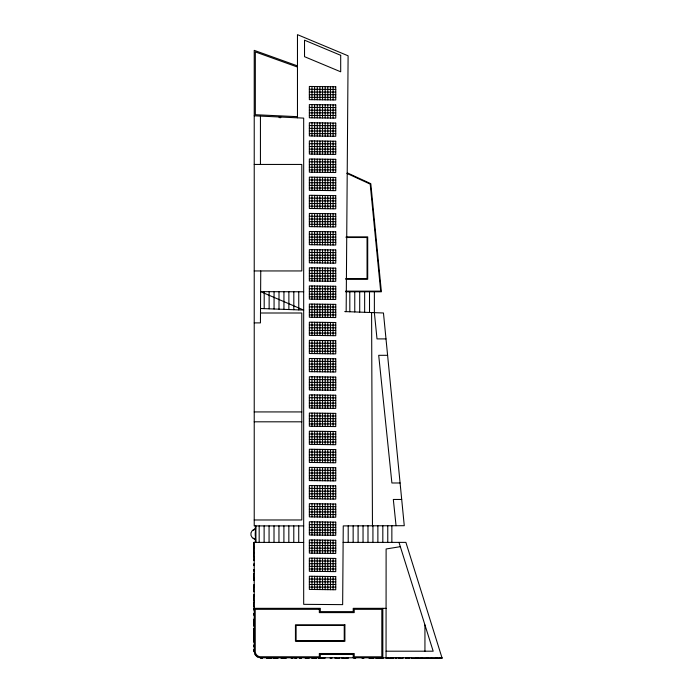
<?xml version="1.0" encoding="UTF-8"?>
<svg xmlns="http://www.w3.org/2000/svg" width="693" height="693" viewBox="0 0 693 693"><rect width="100%" height="100%" fill="white"/><g stroke="black" fill="none" stroke-linecap="round" stroke-linejoin="round"><path stroke-width="1.04" d="M254.227 322.895L260.438 322.895L260.75 270.946M279.227 117.741L279.279 116.814M280.656 117.819L280.7 116.892M253.075 529.989L255.578 529.192L255.578 525.9M253.777 529.643L255.31 528.872L254.175 529.443A4.964 4.964 0 0 0 254.175 538.833L255.578 539.085L255.578 542.385M400.337 546.673L386.114 548.977L386.053 658.35L391.06 658.35L391.06 657.787M297.47 117.784L297.47 34.65L348.103 55.812L346.162 311.59L344.871 311.581L383.463 312.985L404.27 525.701L343.252 525.9L342.654 604.634L303.681 604.339L303.681 118.113L254.227 115.818M309.347 92.056L335.75 92.056M309.347 94.698L335.75 94.698M309.347 97.341L335.75 97.341M309.347 110.196L335.75 110.196M309.347 112.838L335.75 112.838M309.347 115.471L335.75 115.471M309.347 128.361L335.75 128.361M309.347 131.003L335.75 131.003M309.347 133.636L335.75 133.636M309.347 146.5L335.75 146.5M309.347 149.134L335.75 149.134M309.347 151.776L335.75 151.776M254.227 164.44L301.801 164.44L301.801 270.946L254.227 270.946M309.347 164.605L335.75 164.605M309.347 167.238L335.75 167.238M309.347 169.88L335.75 169.88M309.347 182.735L335.75 182.735M309.347 185.377L335.75 185.377M309.347 188.011L335.75 188.011M309.347 200.901L335.75 200.901M309.347 203.543L335.75 203.543M309.347 206.185L335.75 206.185M309.347 219.04L335.75 219.04M309.347 221.682L335.75 221.682M309.347 224.315L335.75 224.315M346.093 236.867L367.706 236.867L367.706 279.253L345.772 279.253M309.347 237.11L335.75 237.11M346.084 237.517L367.056 237.517L367.056 278.603L345.772 278.603M309.347 239.743L335.75 239.743M309.347 242.385L335.75 242.385M309.347 255.241L335.75 255.241M309.347 257.883L335.75 257.883M309.347 260.516L335.75 260.516M309.347 273.414L335.75 273.414M309.347 276.048L335.75 276.048M309.347 278.69L335.75 278.69M345.677 291.138L380.674 291.138L370.201 184.121L346.898 173.389M309.347 291.545L335.75 291.545M345.677 291.788L381.384 291.788L370.807 183.68L347.332 172.878M309.347 294.187L335.75 294.187M309.347 296.821L335.75 296.821M309.347 309.65L335.75 309.65M309.347 312.292L335.75 312.292M260.438 313.002L301.801 313.002L301.801 519.975L254.227 519.975M309.347 314.925L335.75 314.925M309.347 327.789L335.75 327.789M309.347 330.422L335.75 330.422M309.347 333.064L335.75 333.064M385.992 338.903L377.009 338.903L374.376 312.656L374.376 291.788M309.347 345.954L335.75 345.954M309.347 348.588L335.75 348.588M309.347 351.23L335.75 351.23M387.604 355.31L378.699 355.31L391.891 482.986L400.086 482.986M309.347 364.085L335.75 364.085M309.347 366.727L335.75 366.727M309.347 369.36L335.75 369.36M309.347 382.354L335.75 382.354M309.347 384.996L335.75 384.996M309.347 387.63L335.75 387.63M309.347 400.493L335.75 400.493M309.347 403.127L335.75 403.127M309.347 405.769L335.75 405.769M254.227 411.928L301.801 411.928M309.347 418.659L335.75 418.659M309.347 421.301L335.75 421.301M254.227 421.812L301.801 421.812M309.347 423.934L335.75 423.934M309.347 436.798L335.75 436.798M309.347 439.431L335.75 439.431M309.347 442.073L335.75 442.073M309.347 454.868L335.75 454.868M309.347 457.501L335.75 457.501M309.347 460.143L335.75 460.143M309.347 472.998L335.75 472.998M309.347 475.641L335.75 475.641M309.347 478.274L335.75 478.274M309.347 491.164L335.75 491.164M309.347 493.806L335.75 493.806M309.347 496.439L335.75 496.439M401.706 499.462L393.321 499.462L396.049 525.701M309.347 509.303L335.75 509.303M309.347 511.936L335.75 511.936M309.347 514.578L335.75 514.578M303.681 525.9L254.227 525.9L254.227 50.355L297.41 65.852M309.347 527.408L335.75 527.408M309.347 530.041L335.75 530.041M255.379 532.493L255.379 535.793M309.347 532.683L335.75 532.683M343.13 542.385L405.899 542.385L442.169 658.35L431.592 658.35L431.592 657.787M309.347 545.538L335.75 545.538M254.227 547.063L253.664 547.063L253.664 542.385L255.908 542.385L255.908 525.9M254.227 547.799L253.664 547.799L253.664 552.486L254.227 552.486M309.347 548.18L335.75 548.18M309.347 550.814L335.75 550.814M254.227 552.624L253.664 552.624L253.664 557.311L254.227 557.311M254.227 558.731L253.664 558.731L253.664 560.386L254.227 560.386M309.347 563.704L335.75 563.704M254.227 563.92L253.664 563.92L253.664 565.566L254.227 565.566M309.347 566.346L335.75 566.346M309.347 568.988L335.75 568.988M254.227 569.551L253.664 569.551L253.664 571.197L254.227 571.197M254.227 573.206L253.664 573.206L253.664 577.884L254.227 577.884M254.227 578.88L253.664 578.88L253.664 580.526L254.227 580.526M309.347 581.843L335.75 581.843M309.347 584.485L335.75 584.485M254.227 584.719L253.664 584.719L253.664 586.365L254.227 586.365M254.227 586.997L253.664 586.997L253.664 591.675L254.227 591.675M309.347 587.118L335.75 587.118M254.227 594.681L253.664 594.681L253.664 601.056L254.227 601.056M253.664 596.327L254.227 596.37M254.227 602.356L253.664 602.356L253.664 606.886L254.227 606.886M386.114 608.333L353.213 608.333L353.213 611.624L320.313 611.624L320.313 608.333L253.664 608.333L253.664 609.979L254.227 609.979M254.227 613.539L253.664 613.539L253.664 615.185L254.227 615.185M254.227 619.178L253.664 619.178L253.664 620.824L254.227 620.824M254.227 621.422L253.664 621.422L253.664 625.952L254.227 625.952M253.664 623.995L254.227 623.995M253.664 625.64L254.227 625.64M254.227 628.525L253.664 628.525L253.664 642.125L254.227 642.125M253.664 630.171L254.227 630.171M253.664 633.055L254.227 633.055M253.664 634.511L254.227 634.511M253.664 636.157L254.227 636.157M253.664 637.595L254.227 637.595M253.664 640.479L254.227 640.479M254.227 645.079L253.664 645.079L253.664 646.725L254.227 646.725M254.227 649.67L253.664 649.67L253.664 651.325L254.227 651.325A6.471 6.471 0 0 0 260.689 657.787L260.724 658.35L262.344 658.35L262.335 657.787M386.114 651.195L433.186 651.195L398.986 542.385M260.689 657.787L442.169 657.787M267.056 658.35L267.056 657.787L267.022 658.35L271.699 658.35L271.699 657.787M285.949 658.35L281.115 658.35L281.115 657.787M303.681 542.463L254.227 542.385L254.227 651.325M303.681 291.788L260.594 291.64L303.681 310.074L260.473 308.506M309.347 89.258L335.75 89.423M309.347 107.398L335.75 107.562M309.347 125.563L335.75 125.728M309.347 143.694L335.75 143.858M309.347 161.798L335.75 161.963M309.347 179.937L335.75 180.102M309.347 198.103L335.75 198.267M309.347 216.242L335.75 216.398M309.347 234.303L335.75 234.468M309.347 252.443L335.75 252.607M309.347 270.608L335.75 270.772M309.347 288.747L335.75 288.912M309.347 306.852L335.75 307.016M309.347 324.982L335.75 325.147M309.347 343.148L335.75 343.312M309.347 361.287L335.75 361.451M309.347 379.556L335.75 379.721M309.347 397.687L335.75 397.851M309.347 415.861L335.75 416.025M309.347 433.991L335.75 434.156M309.347 452.061L335.75 452.226M309.347 470.2L335.75 470.365M309.347 488.366L335.75 488.53M309.347 506.496L335.75 506.661M309.347 524.601L335.75 524.766M309.347 542.74L335.75 542.905M309.347 560.906L335.75 561.07M309.347 579.045L335.75 579.209M297.184 116.658L255.327 114.717L255.327 51.923L297.349 67.004M253.794 538.643L255.379 539.085L253.075 538.296M257.458 656.921L255.093 654.556M371.595 312.552L372.462 525.779M440.159 657.787L440.159 658.35M437.491 657.787L437.491 658.35M436.772 657.787L436.772 658.35M436.269 657.787L436.269 658.35M435.516 657.787L435.481 658.35M431.427 657.787L431.427 658.35L426.741 658.35L426.741 657.787M428.031 657.787L428.031 658.35M426.446 657.787L426.446 658.35L421.76 658.35L421.76 657.787M424.939 624.965L424.939 651.195M421.37 657.787L421.37 658.35L416.684 658.35L416.718 657.787M417.974 657.787L417.974 658.35M416.19 657.787L416.19 658.35L411.512 658.35L411.512 657.787M409.858 657.787L409.858 658.35L408.212 658.35L408.212 657.787M407.068 657.787L407.068 658.35L405.414 658.35L405.414 657.787M403.031 657.787L403.031 658.35L398.354 658.35L398.388 657.787M399.644 657.787L399.644 658.35M396.812 657.787L396.812 658.35L395.166 658.35L395.166 657.787M393.503 657.787L393.503 658.35L391.857 658.35L391.857 657.787M391.857 525.701L391.857 542.385M387.768 525.718L387.768 542.385M387.699 657.787L387.699 658.35M386.945 657.787L386.945 658.35M386.382 657.787L386.382 658.35M383.229 657.787L383.229 658.35L381.574 658.35L381.574 657.787M382.822 525.736L382.822 542.385M382.822 608.333L382.822 657.787M380.509 657.787L380.509 658.35L375.831 658.35L375.866 657.787M377.876 525.753L377.876 542.385M377.122 657.787L377.122 658.35M373.787 657.787L373.787 658.35L369.109 658.35L369.109 657.787M372.929 525.779L372.929 542.385M370.46 657.787L370.46 658.35M369.508 291.788L369.508 312.474M367.983 525.796L367.983 542.385M364.648 291.788L364.648 312.3M363.799 657.787L363.799 658.35L362.144 658.35L362.144 657.787M363.037 525.814L363.037 542.385M362.482 657.787L362.482 658.35M359.702 291.788L359.702 312.119M358.09 525.84L358.09 542.385M355.63 657.787L355.63 658.35L353.976 658.35L353.976 657.787M354.764 291.788L354.764 311.937M353.144 525.857L353.144 542.385M353.213 657.787L353.213 654.495L320.313 654.495L320.313 657.787M349.818 291.788L349.818 311.755M348.198 525.874L348.198 542.385M348.198 657.787L348.198 658.35L341.805 658.35L341.805 657.787M346.881 657.787L346.881 658.35M346.483 657.787L346.552 658.35M343.156 657.787L343.156 658.35M339.726 657.787L339.726 658.35L335.048 658.35L335.048 657.787M336.33 657.787L336.33 658.35M333.099 86.755L333.099 99.939M333.099 104.886L333.099 118.079M333.099 123.059L333.099 136.244M333.099 141.19L333.099 154.383M333.099 159.295L333.099 172.479M333.099 177.425L333.099 190.618M333.099 195.599L333.099 208.784M333.099 213.73L333.099 226.923M333.099 231.8L333.099 244.993M333.099 249.939L333.099 263.123M333.099 268.104L333.099 281.297M333.099 286.235L333.099 299.428M333.099 304.34L333.099 317.533M333.099 322.479L333.099 335.663M333.099 340.644L333.099 353.837M333.099 358.783L333.099 371.968M333.099 377.044L333.099 390.237M333.099 395.183L333.099 408.368M333.099 413.349L333.099 426.541M333.099 431.488L333.099 444.672M333.099 449.558L333.099 462.742M333.099 467.688L333.099 480.881M333.099 485.862L333.099 499.047M333.099 503.993L333.099 517.186M333.099 522.098L333.099 535.282M333.099 540.228L333.099 553.421M333.099 558.402L333.099 571.586M333.099 576.533L333.099 589.726M331.886 657.787L331.886 658.35L330.24 658.35L330.24 657.787M330.448 86.72L330.448 99.905M330.448 104.851L330.448 118.044M330.448 123.025L330.448 136.209M330.448 141.155L330.448 154.348M330.448 159.26L330.448 172.453M330.448 177.391L330.448 190.584M330.448 195.565L330.448 208.749M330.448 213.695L330.448 226.888M330.448 231.765L330.448 244.958M330.448 249.904L330.448 263.089M330.448 268.07L330.448 281.263M330.448 286.209L330.448 299.393M330.448 304.305L330.448 317.498M330.448 322.444L330.448 335.629M330.448 340.609L330.448 353.802M330.448 358.749L330.448 371.933M330.448 377.018L330.448 390.202M330.448 395.149L330.448 408.342M330.448 413.314L330.448 426.507M330.448 431.453L330.448 444.646M330.448 449.523L330.448 462.707M330.448 467.654L330.448 480.847M330.448 485.828L330.448 499.012M330.448 503.958L330.448 517.151M330.448 522.063L330.448 535.256M330.448 540.202L330.448 553.386M330.448 558.367L330.448 571.552M330.448 576.498L330.448 589.691M327.806 86.686L327.806 99.879M327.806 104.825L327.806 118.009M327.806 122.99L327.806 136.174M327.806 141.121L327.806 154.314M327.806 159.225L327.806 172.418M327.806 177.365L327.806 190.549M327.806 195.53L327.806 208.723M327.806 213.669L327.806 226.854M327.806 231.731L327.806 244.924M327.806 249.87L327.806 263.063M327.806 268.035L327.806 281.228M327.806 286.174L327.806 299.359M327.806 304.279L327.806 317.463M327.806 322.41L327.806 335.603M327.806 340.575L327.806 353.768M327.806 358.714L327.806 371.907M327.806 376.983L327.806 390.168M327.806 395.114L327.806 408.307M327.806 413.288L327.806 426.472M327.806 431.418L327.806 444.611M327.806 449.488L327.806 462.681M327.806 467.628L327.806 480.812M327.806 485.793L327.806 498.986M327.806 503.924L327.806 517.117M327.806 522.028L327.806 535.221M327.806 540.168L327.806 553.352M327.806 558.333L327.806 571.526M327.806 576.472L327.806 589.656M325.173 86.651L325.173 99.844M325.173 104.79L325.173 117.975M325.173 122.956L325.173 136.149M325.173 141.095L325.173 154.279M325.173 159.191L325.173 172.384M325.173 177.33L325.173 190.514M325.173 195.495L325.173 208.688M325.173 213.635L325.173 226.819M325.173 231.705L325.173 244.889M325.173 249.835L325.173 263.028M325.173 268.009L325.173 281.193M325.173 286.14L325.173 299.333M325.173 304.244L325.173 317.429M325.173 322.375L325.173 335.568M325.173 340.549L325.173 353.733M325.173 358.679L325.173 371.872M325.173 376.949L325.173 390.142M325.173 395.079L325.173 408.272M325.173 413.253L325.173 426.438M325.173 431.384L325.173 444.577M325.173 449.454L325.173 462.647M325.173 467.593L325.173 480.777M325.173 485.758L325.173 498.951M325.173 503.898L325.173 517.082M325.173 521.994L325.173 535.187M325.173 540.133L325.173 553.317M325.173 558.298L325.173 571.491M325.173 576.437L325.173 589.622M324.956 657.787L324.956 658.35L323.302 658.35L323.302 657.787M323.64 657.787L323.64 658.35M323.103 657.787L323.103 658.35L318.425 658.35L318.425 657.787M322.531 86.616L322.531 99.809M322.531 104.756L322.531 117.949M322.531 122.921L322.531 136.114M322.531 141.06L322.531 154.244M322.531 159.165L322.531 172.349M322.531 177.295L322.531 190.488M322.531 195.461L322.531 208.654M322.531 213.6L322.531 226.793M322.531 231.67L322.531 244.854M322.531 249.801L322.531 262.993M322.531 267.974L322.531 281.159M322.531 286.105L322.531 299.298M322.531 304.21L322.531 317.403M322.531 322.349L322.531 335.533M322.531 340.514L322.531 353.699M322.531 358.645L322.531 371.838M322.531 376.914L322.531 390.107M322.531 395.053L322.531 408.238M322.531 413.219L322.531 426.412M322.531 431.358L322.531 444.542M322.531 449.419L322.531 462.612M322.531 467.558L322.531 480.751M322.531 485.724L322.531 498.917M322.531 503.863L322.531 517.047M322.531 521.968L322.531 535.152M322.531 540.098L322.531 553.291M322.531 558.263L322.531 571.456M322.531 576.403L322.531 589.596M321.032 657.787L321.032 658.35M319.897 86.59L319.897 99.775M319.897 104.721L319.897 117.914M319.897 122.895L319.897 136.079M319.897 141.025L319.897 154.218M319.897 159.13L319.897 172.314M319.897 177.261L319.897 190.454M319.897 195.435L319.897 208.619M319.897 213.565L319.897 226.758M319.897 231.635L319.897 244.828M319.897 249.775L319.897 262.959M319.897 267.94L319.897 281.133M319.897 286.079L319.897 299.263M319.897 304.175L319.897 317.368M319.897 322.314L319.897 335.499M319.897 340.48L319.897 353.673M319.897 358.619L319.897 371.803M319.897 376.879L319.897 390.072M319.897 395.019L319.897 408.203M319.897 413.184L319.897 426.377M319.897 431.323L319.897 444.508M319.897 449.393L319.897 462.577M319.897 467.524L319.897 480.717M319.897 485.698L319.897 498.882M319.897 503.828L319.897 517.021M319.897 521.933L319.897 535.117M319.897 540.064L319.897 553.257M319.897 558.237L319.897 571.422M319.897 576.368L319.897 589.561M319.776 657.787L319.776 658.35M319.282 657.787L319.282 658.35M317.255 86.556L317.255 99.74M317.255 104.686L317.255 117.879M317.255 122.86L317.255 136.045M317.255 140.991L317.255 154.184M317.255 159.095L317.255 172.288M317.255 177.235L317.255 190.419M317.255 195.4L317.255 208.584M317.255 213.531L317.255 226.724M317.255 231.601L317.255 244.794M317.255 249.74L317.255 262.924M317.255 267.905L317.255 281.098M317.255 286.044L317.255 299.229M317.255 304.14L317.255 317.333M317.255 322.28L317.255 335.473M317.255 340.445L317.255 353.638M317.255 358.584L317.255 371.769M317.255 376.853L317.255 390.038M317.255 394.984L317.255 408.177M317.255 413.149L317.255 426.342M317.255 431.289L317.255 444.482M317.255 449.359L317.255 462.543M317.255 467.489L317.255 480.682M317.255 485.663L317.255 498.847M317.255 503.794L317.255 516.987M317.255 521.898L317.255 535.091M317.255 540.038L317.255 553.222M317.255 558.203L317.255 571.387M317.255 576.333L317.255 589.526M316.51 657.787L316.51 658.35L311.833 658.35L311.833 657.787M314.622 86.521L314.622 99.714M314.622 104.66L314.622 117.845M314.622 122.826L314.622 136.019M314.622 140.956L314.622 154.149M314.622 159.061L314.622 172.254M314.622 177.2L314.622 190.384M314.622 195.365L314.622 208.558M314.622 213.505L314.622 226.689M314.622 231.575L314.622 244.759M314.622 249.705L314.622 262.898M314.622 267.87L314.622 281.063M314.622 286.01L314.622 299.194M314.622 304.114L314.622 317.299M314.622 322.245L314.622 335.438M314.622 340.419L314.622 353.603M314.622 358.55L314.622 371.743M314.622 376.819L314.622 390.003M314.622 394.949L314.622 408.142M314.622 413.123L314.622 426.308M314.622 431.254L314.622 444.447M314.622 449.324L314.622 462.517M314.622 467.463L314.622 480.647M314.622 485.628L314.622 498.821M314.622 503.768L314.622 516.952M314.622 521.864L314.622 535.057M314.622 540.003L314.622 553.187M314.622 558.168L314.622 571.361M314.622 576.307L314.622 589.492M313.123 657.787L313.123 658.35M311.98 86.486L311.98 99.679M311.98 104.626L311.98 117.81M311.98 122.791L311.98 135.984M311.98 140.93L311.98 154.115M311.98 159.026L311.98 172.219M311.98 177.165L311.98 190.358M311.98 195.331L311.98 208.524M311.98 213.47L311.98 226.654M311.98 231.54L311.98 244.724M311.98 249.671L311.98 262.864M311.98 267.844L311.98 281.029M311.98 285.975L311.98 299.168M311.98 304.08L311.98 317.264M311.98 322.21L311.98 335.403M311.98 340.384L311.98 353.569M311.98 358.515L311.98 371.708M311.98 376.784L311.98 389.977M311.98 394.923L311.98 408.108M311.98 413.089L311.98 426.273M311.98 431.219L311.98 444.412M311.98 449.289L311.98 462.482M311.98 467.428L311.98 480.613M311.98 485.594L311.98 498.787M311.98 503.733L311.98 516.917M311.98 521.829L311.98 535.022M311.98 539.968L311.98 553.161M311.98 558.134L311.98 571.327M311.98 576.273L311.98 589.457M309.104 657.787L309.104 658.35L307.458 658.35L307.458 657.787M306.956 657.787L306.956 658.35L305.301 658.35L305.301 657.787M305.63 657.787L305.63 658.35M301.325 657.787L301.325 658.35L299.671 658.35L299.671 657.787M298.752 291.77L298.752 309.901M298.735 525.9L298.735 542.454M296.595 657.787L296.595 658.35L294.949 658.35L294.949 657.787M295.279 657.787L295.279 658.35M293.815 291.753L293.815 309.719M293.789 525.9L293.789 542.446M292.879 657.787L292.879 658.35L291.233 658.35L291.233 657.787M288.877 291.736L288.877 309.537M288.842 525.9L288.842 542.437M285.802 657.787L285.802 658.35M283.939 291.718L283.939 309.355M283.905 525.9L283.905 542.428M279.002 291.701L279.002 309.182M278.958 525.9L278.958 542.42M277.962 657.787L277.962 658.35L273.285 658.35L273.285 657.787M274.064 291.684L274.064 309M274.012 525.9L274.012 542.42M269.135 291.666L269.135 308.818M269.066 525.9L269.066 542.411M264.198 291.649L264.198 308.636M264.12 525.9L264.12 542.402M261.98 657.787L261.98 658.35M260.438 115.818L260.438 164.44M259.173 525.9L259.173 542.394M255.379 525.9L255.379 542.385M319.326 609.32L255.215 609.32L255.267 652.035A5.475 5.475 0 0 0 259.979 656.747L319.326 656.799L319.326 653.499L354.21 653.499L354.21 656.799L381.834 656.799L381.834 609.32L354.21 609.32L354.21 612.612L319.326 612.612L319.326 609.32M344.897 624.817L295.443 624.817L295.443 641.302L344.897 641.302L344.897 624.817M344.239 625.476L296.102 625.476L296.102 640.644L344.239 640.644L344.239 625.476M335.75 86.781L309.347 86.46L309.347 99.645L335.75 99.974L335.75 86.781M335.75 104.92L309.347 104.591L309.347 117.784L335.75 118.113L335.75 104.92M335.75 123.085L309.347 122.756L309.347 135.949L335.75 136.278L335.75 123.085M335.75 141.225L309.347 140.896L309.347 154.08L335.75 154.409L335.75 141.225M335.75 159.329L309.347 159L309.347 172.185L335.75 172.514L335.75 159.329M335.75 177.46L309.347 177.131L309.347 190.324L335.75 190.653L335.75 177.46M335.75 195.625L309.347 195.296L309.347 208.489L335.75 208.818L335.75 195.625M335.75 213.765L309.347 213.435L309.347 226.628L335.75 226.957L335.75 213.765M335.75 231.834L309.347 231.505L309.347 244.698L335.75 245.019L335.75 231.834M335.75 249.965L309.347 249.636L309.347 262.829L335.75 263.158L335.75 249.965M335.75 268.139L309.347 267.81L309.347 280.994L335.75 281.323L335.75 268.139M335.75 286.27L309.347 285.94L309.347 299.133L335.75 299.463L335.75 286.27M335.75 304.374L309.347 304.045L309.347 317.238L335.75 317.567L335.75 304.374M335.75 322.514L309.347 322.184L309.347 335.369L335.75 335.698L335.75 322.514M335.75 340.679L309.347 340.35L309.347 353.534L335.75 353.863L335.75 340.679M335.75 358.809L309.347 358.48L309.347 371.673L335.75 372.002L335.75 358.809M335.75 377.079L309.347 376.749L309.347 389.942L335.75 390.272L335.75 377.079M335.75 395.218L309.347 394.889L309.347 408.073L335.75 408.402L335.75 395.218M335.75 413.383L309.347 413.054L309.347 426.247L335.75 426.576L335.75 413.383M335.75 431.522L309.347 431.193L309.347 444.378L335.75 444.707L335.75 431.522M335.75 449.584L309.347 449.263L309.347 462.448L335.75 462.777L335.75 449.584M335.75 467.723L309.347 467.394L309.347 480.587L335.75 480.916L335.75 467.723M335.75 485.888L309.347 485.559L309.347 498.752L335.75 499.081L335.75 485.888M335.75 504.028L309.347 503.698L309.347 516.883L335.75 517.212L335.75 504.028M335.75 522.132L309.347 521.803L309.347 534.987L335.75 535.317L335.75 522.132M335.75 540.263L309.347 539.934L309.347 553.127L335.75 553.456L335.75 540.263M335.75 558.428L309.347 558.108L309.347 571.292L335.75 571.621L335.75 558.428M335.75 576.567L309.347 576.238L309.347 589.431L335.75 589.76L335.75 576.567M340.696 55.31L304.522 40.185L304.522 56.679L340.696 71.795L340.696 55.31"/></g></svg>
